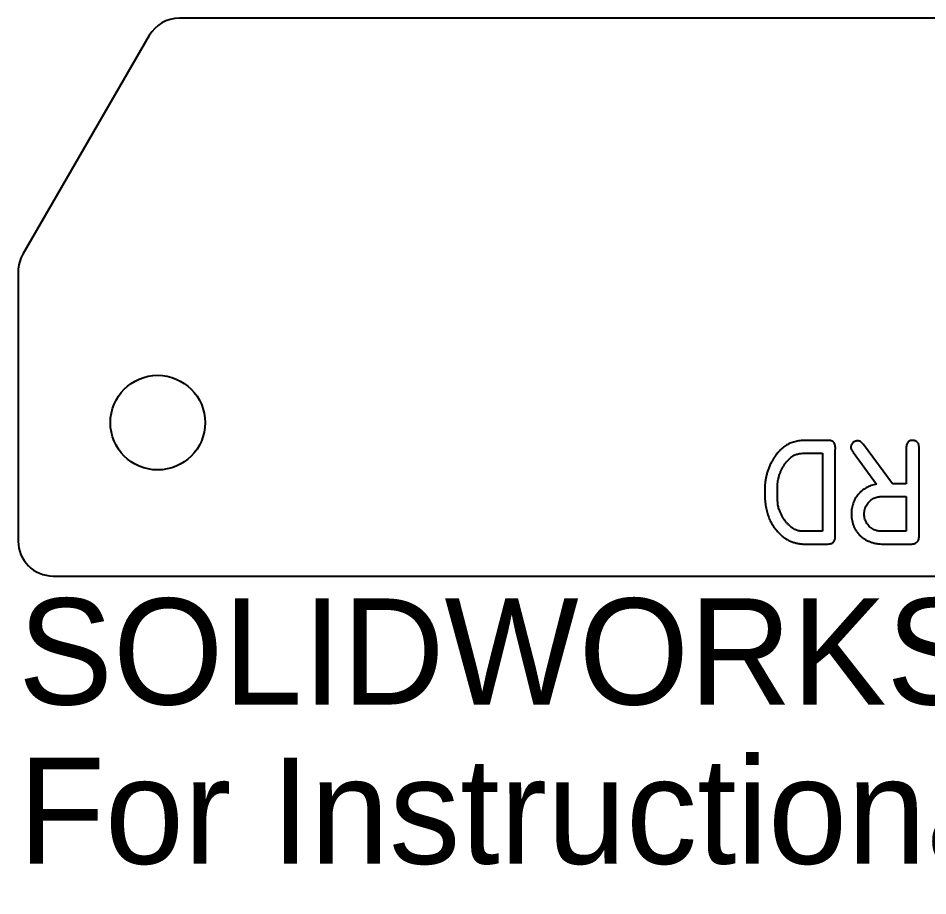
# Model space of a CAD drawing. Header units: inches. Extents: x -6.5 to 0, y -1.57 to 0.
# Drawn here: x -6.5 to -4.871, y -1.573 to 0 of the extents above; entities that cross this region are included whole.
import ezdxf

# ---------------------------------------------------------------- set-up
doc = ezdxf.new("R2010")
doc.units = ezdxf.units.IN
doc.header["$MEASUREMENT"] = 0
doc.styles.add('SLDTEXTSTYLE0', font='Arail.ttf')

msp = doc.modelspace()

# ---------------------------------------------------------------- linework, layer by layer
at = {"color": 1, "linetype": 'Continuous', "lineweight": 25}
for p, q in [((-0.0625, 0), (-6.2113, 0)), ((-6.2655, -0.0312), (-6.4916, -0.423)), ((-6.5, -0.4542), (-6.5, -0.9375)), ((-5.0507, -0.7569), (-5.0901, -0.7569)), ((-4.934, -0.8345), (-4.9859, -0.7642)), ((-5.0901, -0.7799), (-5.0592, -0.7799)), ((-5.0592, -0.7799), (-5.0592, -0.9198)), ((-5.0363, -0.9283), (-5.0363, -0.7738)), ((-5.0042, -0.7778), (-4.9624, -0.8353)), ((-4.9092, -0.772), (-4.9092, -0.8345)), ((-4.8863, -0.9267), (-4.8863, -0.7731)), ((-4.9092, -0.8345), (-4.934, -0.8345)), ((-4.9493, -0.8574), (-4.9092, -0.8574)), ((-4.9092, -0.8574), (-4.9092, -0.9198)), ((-5.0592, -0.9198), (-5.0904, -0.9198)), ((-4.9092, -0.9198), (-4.9513, -0.9198)), ((-5.0895, -0.9428), (-5.0512, -0.9428)), ((-4.9505, -0.9428), (-4.9032, -0.9428)), ((-6.4375, -1), (-0.0625, -1))]:
    msp.add_line(p, q, dxfattribs=at)
msp.add_circle((-6.25, -0.725), 0.0848, dxfattribs=at)
for centre, start, end in [((-6.2113, -0.0625), 90, 150), ((-6.4375, -0.4542), 150, 180), ((-6.4375, -0.9375), 180, 270)]:
    msp.add_arc(centre, 0.0625, start, end, dxfattribs=at)
for points, knots in [([(-5.0901, -0.7569), (-5.0917, -0.7569), (-5.095, -0.7569), (-5.0998, -0.7574), (-5.1044, -0.7581), (-5.1089, -0.7591), (-5.1131, -0.7604), (-5.1173, -0.7621), (-5.1212, -0.764), (-5.125, -0.7661), (-5.1287, -0.7687), (-5.1322, -0.7715), (-5.1355, -0.7747), (-5.1388, -0.7781), (-5.1419, -0.782), (-5.1448, -0.7861), (-5.1477, -0.7906), (-5.1494, -0.7937), (-5.1503, -0.7953)], [0, 0, 0, 0, 0.065537, 0.128894, 0.190513, 0.250819, 0.31017, 0.368743, 0.426366, 0.484321, 0.542747, 0.602028, 0.662919, 0.725322, 0.790697, 0.857753, 0.927457, 1, 1, 1, 1]), ([(-5.0363, -0.7738), (-5.0362, -0.7723), (-5.0361, -0.7696), (-5.0366, -0.7659), (-5.0374, -0.7628), (-5.0388, -0.7604), (-5.0409, -0.7587), (-5.0436, -0.7575), (-5.0469, -0.7569), (-5.0493, -0.7569), (-5.0507, -0.7569)], [0, 0, 0, 0, 0.1656323, 0.3071113, 0.4235298, 0.5214685, 0.6168747, 0.7241633, 0.8502353, 1, 1, 1, 1]), ([(-4.9966, -0.7579), (-4.9974, -0.7579), (-4.999, -0.758), (-5.0012, -0.7587), (-5.0032, -0.7596), (-5.005, -0.761), (-5.0064, -0.7626), (-5.0075, -0.7645), (-5.0082, -0.7667), (-5.0083, -0.7682), (-5.0084, -0.7689)], [0, 0, 0, 0, 0.1356461, 0.2617212, 0.3844609, 0.5063939, 0.6291335, 0.7479983, 0.8710673, 1, 1, 1, 1]), ([(-4.9859, -0.7642), (-4.9864, -0.7637), (-4.9872, -0.7626), (-4.9885, -0.7611), (-4.9897, -0.76), (-4.9913, -0.7588), (-4.9936, -0.758), (-4.9956, -0.7579), (-4.9966, -0.7579)], [0, 0, 0, 0, 0.167316, 0.314257, 0.44369, 0.554631, 0.763519, 1, 1, 1, 1]), ([(-4.8979, -0.7569), (-4.8988, -0.7569), (-4.9005, -0.7569), (-4.9029, -0.7576), (-4.9049, -0.7587), (-4.9066, -0.7604), (-4.9078, -0.7626), (-4.9087, -0.7653), (-4.9092, -0.7685), (-4.9092, -0.7708), (-4.9092, -0.772)], [0, 0, 0, 0, 0.122837, 0.234702, 0.33802, 0.443195, 0.556426, 0.685775, 0.832502, 1, 1, 1, 1]), ([(-4.8866, -0.7653), (-4.8867, -0.7647), (-4.887, -0.7635), (-4.8879, -0.7619), (-4.889, -0.7604), (-4.8905, -0.7592), (-4.8921, -0.7582), (-4.8939, -0.7575), (-4.8959, -0.757), (-4.8972, -0.7569), (-4.8979, -0.7569)], [0, 0, 0, 0, 0.123366, 0.242353, 0.362472, 0.483883, 0.610359, 0.735567, 0.865265, 1, 1, 1, 1]), ([(-4.8863, -0.7731), (-4.8863, -0.772), (-4.8863, -0.7702), (-4.8863, -0.7679), (-4.8864, -0.7665), (-4.8865, -0.7657), (-4.8866, -0.7653)], [0, 0, 0, 0, 0.430216, 0.695917, 0.868123, 1, 1, 1, 1]), ([(-5.117, -0.7886), (-5.1161, -0.7878), (-5.1144, -0.7863), (-5.1116, -0.7844), (-5.1086, -0.7829), (-5.1056, -0.7817), (-5.1022, -0.7809), (-5.0985, -0.7802), (-5.0944, -0.7799), (-5.0916, -0.7799), (-5.0901, -0.7799)], [0, 0, 0, 0, 0.120567, 0.236688, 0.349281, 0.461125, 0.577512, 0.706025, 0.846945, 1, 1, 1, 1]), ([(-5.0084, -0.7689), (-5.0083, -0.7696), (-5.0083, -0.7708), (-5.0077, -0.7728), (-5.0067, -0.7747), (-5.0058, -0.7758), (-5.0053, -0.7764)], [0, 0, 0, 0, 0.226314, 0.465329, 0.719634, 1, 1, 1, 1]), ([(-5.0053, -0.7764), (-5.0051, -0.7767), (-5.0046, -0.7771), (-5.0044, -0.7776), (-5.0042, -0.7778)], [0, 0, 0, 0, 0.599388, 1, 1, 1, 1]), ([(-5.1503, -0.7953), (-5.1514, -0.7974), (-5.1536, -0.8015), (-5.1562, -0.8079), (-5.1584, -0.8142), (-5.1601, -0.8206), (-5.1613, -0.8273), (-5.1622, -0.8346), (-5.1626, -0.8425), (-5.1627, -0.848), (-5.1627, -0.8509)], [0, 0, 0, 0, 0.122914, 0.242316, 0.358054, 0.471139, 0.588026, 0.714383, 0.852054, 1, 1, 1, 1]), ([(-5.1381, -0.825), (-5.1376, -0.8232), (-5.1367, -0.8196), (-5.1348, -0.8144), (-5.1327, -0.8094), (-5.1301, -0.8046), (-5.1273, -0.8), (-5.1242, -0.7959), (-5.1208, -0.792), (-5.1183, -0.7897), (-5.117, -0.7886)], [0, 0, 0, 0, 0.131076, 0.260457, 0.387849, 0.515049, 0.639819, 0.762628, 0.881718, 1, 1, 1, 1]), ([(-5.1397, -0.8455), (-5.1397, -0.8441), (-5.1397, -0.8415), (-5.1398, -0.8379), (-5.1397, -0.8351), (-5.1395, -0.8322), (-5.1391, -0.8289), (-5.1384, -0.8264), (-5.1381, -0.825)], [0, 0, 0, 0, 0.207548, 0.381811, 0.51697, 0.618955, 0.796735, 1, 1, 1, 1]), ([(-5.1352, -0.8848), (-5.1357, -0.8836), (-5.1367, -0.8812), (-5.1378, -0.8776), (-5.1387, -0.8742), (-5.1392, -0.8713), (-5.1394, -0.8689), (-5.1395, -0.8667), (-5.1396, -0.8641), (-5.1397, -0.8611), (-5.1397, -0.8578), (-5.1398, -0.854), (-5.1398, -0.8499), (-5.1397, -0.847), (-5.1397, -0.8455)], [0, 0, 0, 0, 0.099136, 0.193652, 0.281365, 0.36547, 0.411235, 0.466023, 0.530927, 0.604906, 0.688993, 0.783209, 0.886537, 1, 1, 1, 1]), ([(-4.9624, -0.8353), (-4.9641, -0.8357), (-4.9674, -0.8364), (-4.9722, -0.8378), (-4.9767, -0.8396), (-4.9809, -0.8417), (-4.9849, -0.8442), (-4.9886, -0.847), (-4.9921, -0.8501), (-4.9952, -0.8536), (-4.998, -0.8573), (-5.0006, -0.8612), (-5.0027, -0.8654), (-5.0044, -0.8698), (-5.0057, -0.8743), (-5.0067, -0.8791), (-5.0074, -0.8841), (-5.0075, -0.8875), (-5.0075, -0.8892)], [0, 0, 0, 0, 0.0673066, 0.1322419, 0.1950894, 0.2562909, 0.3170495, 0.3775796, 0.4379471, 0.499058, 0.5599054, 0.6204996, 0.6812308, 0.7417335, 0.8038449, 0.8673328, 0.9325533, 1, 1, 1, 1]), ([(-5.1627, -0.8509), (-5.1626, -0.8547), (-5.1625, -0.8621), (-5.1613, -0.8729), (-5.1594, -0.883), (-5.1566, -0.8923), (-5.153, -0.9011), (-5.1483, -0.9092), (-5.1429, -0.917), (-5.1386, -0.9216), (-5.1364, -0.9239)], [0, 0, 0, 0, 0.144255, 0.279624, 0.407417, 0.528415, 0.645397, 0.762052, 0.879968, 1, 1, 1, 1]), ([(-4.9846, -0.889), (-4.9845, -0.8874), (-4.9844, -0.8845), (-4.9834, -0.8801), (-4.982, -0.876), (-4.98, -0.8721), (-4.9774, -0.8686), (-4.9744, -0.8655), (-4.9711, -0.8627), (-4.9685, -0.8613), (-4.9672, -0.8606)], [0, 0, 0, 0, 0.129766, 0.254879, 0.378796, 0.503888, 0.628963, 0.751585, 0.874137, 1, 1, 1, 1]), ([(-4.9672, -0.8606), (-4.9661, -0.8601), (-4.9637, -0.8589), (-4.9605, -0.8581), (-4.9577, -0.8578), (-4.9552, -0.8575), (-4.9524, -0.8575), (-4.9504, -0.8575), (-4.9493, -0.8574)], [0, 0, 0, 0, 0.211517, 0.424706, 0.540005, 0.674698, 0.828583, 1, 1, 1, 1]), ([(-5.1086, -0.9165), (-5.11, -0.9158), (-5.1127, -0.9143), (-5.1166, -0.9114), (-5.1203, -0.9079), (-5.1239, -0.904), (-5.1273, -0.8996), (-5.1303, -0.895), (-5.133, -0.89), (-5.1345, -0.8865), (-5.1352, -0.8848)], [0, 0, 0, 0, 0.108815, 0.223046, 0.34223, 0.469524, 0.599834, 0.731986, 0.864687, 1, 1, 1, 1]), ([(-5.0075, -0.8892), (-5.0074, -0.8912), (-5.0073, -0.895), (-5.0064, -0.9006), (-5.0052, -0.9059), (-5.0034, -0.9109), (-5.0012, -0.9156), (-4.9984, -0.92), (-4.9952, -0.9241), (-4.9915, -0.9278), (-4.9875, -0.9313), (-4.9831, -0.9343), (-4.9784, -0.9368), (-4.9734, -0.9389), (-4.9681, -0.9406), (-4.9625, -0.9418), (-4.9566, -0.9426), (-4.9525, -0.9427), (-4.9505, -0.9428)], [0, 0, 0, 0, 0.066973, 0.130798, 0.192516, 0.252737, 0.311919, 0.370508, 0.42962, 0.489933, 0.550435, 0.610788, 0.671641, 0.733202, 0.796041, 0.861499, 0.929372, 1, 1, 1, 1]), ([(-4.9664, -0.9172), (-4.9677, -0.9166), (-4.9703, -0.9152), (-4.9738, -0.9125), (-4.977, -0.9094), (-4.9796, -0.9059), (-4.9818, -0.902), (-4.9833, -0.8978), (-4.9843, -0.8935), (-4.9845, -0.8905), (-4.9846, -0.889)], [0, 0, 0, 0, 0.125938, 0.24876, 0.372828, 0.498156, 0.624094, 0.747043, 0.871982, 1, 1, 1, 1]), ([(-5.1364, -0.9239), (-5.1348, -0.9255), (-5.1317, -0.9285), (-5.1265, -0.9323), (-5.1211, -0.9356), (-5.1153, -0.9383), (-5.1093, -0.9403), (-5.1029, -0.9418), (-5.0963, -0.9427), (-5.0918, -0.9427), (-5.0895, -0.9428)], [0, 0, 0, 0, 0.127213, 0.25064, 0.372495, 0.493323, 0.615883, 0.739719, 0.867619, 1, 1, 1, 1]), ([(-5.0904, -0.9198), (-5.0914, -0.9198), (-5.0934, -0.9199), (-5.0962, -0.9197), (-5.0986, -0.9195), (-5.1015, -0.9192), (-5.1049, -0.9183), (-5.1074, -0.9171), (-5.1086, -0.9165)], [0, 0, 0, 0, 0.167038, 0.313531, 0.445257, 0.560315, 0.776449, 1, 1, 1, 1]), ([(-5.0512, -0.9428), (-5.05, -0.9428), (-5.0477, -0.9427), (-5.0445, -0.9421), (-5.0418, -0.9411), (-5.0396, -0.9394), (-5.038, -0.9373), (-5.0368, -0.9347), (-5.0362, -0.9317), (-5.0363, -0.9295), (-5.0363, -0.9283)], [0, 0, 0, 0, 0.149708, 0.282347, 0.399883, 0.508426, 0.616661, 0.730264, 0.85635, 1, 1, 1, 1]), ([(-4.9513, -0.9198), (-4.9529, -0.9198), (-4.9559, -0.9198), (-4.9599, -0.9194), (-4.9633, -0.9186), (-4.9654, -0.9177), (-4.9664, -0.9172)], [0, 0, 0, 0, 0.3167214, 0.5668051, 0.7826906, 1, 1, 1, 1]), ([(-4.9032, -0.9428), (-4.9018, -0.9428), (-4.8992, -0.9428), (-4.8955, -0.9422), (-4.8924, -0.941), (-4.8899, -0.9393), (-4.888, -0.9369), (-4.8868, -0.9339), (-4.8862, -0.9305), (-4.8863, -0.928), (-4.8863, -0.9267)], [0, 0, 0, 0, 0.1525627, 0.2858717, 0.4030421, 0.5118651, 0.6189264, 0.7311996, 0.856993, 1, 1, 1, 1])]:
    msp.add_open_spline(points, degree=3, knots=knots, dxfattribs=at)

# ---------------------------------------------------------------- texts
at = {"color": 7, "linetype": 'Continuous', "char_height": 0.1903, "attachment_point": 1, "style": 'SLDTEXTSTYLE0'}
for s, insert in [('SOLIDWORKS Educational Product.', (-6.5, -1.0401)), ('For Instructional Use Only.', (-6.5, -1.3256))]:
    msp.add_mtext(s, dxfattribs=dict(at, insert=insert))

doc.saveas('drawing.dxf')
